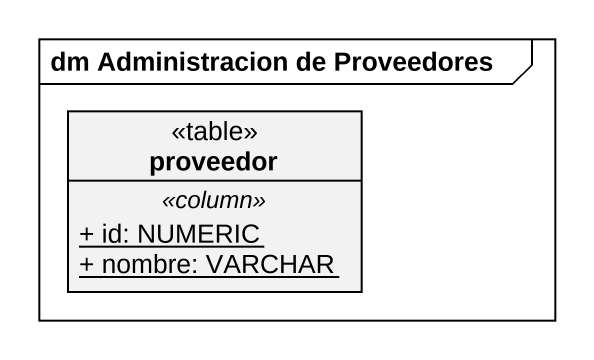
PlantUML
@startuml
mainframe dm Administracion de Proveedores
hide circle
hide empty members
skinparam classAttributeIconSize 0
class proveedor <<table>> {
  .. <<column>> ..
  {static} + id: NUMERIC
  {static} + nombre: VARCHAR
}
@enduml
